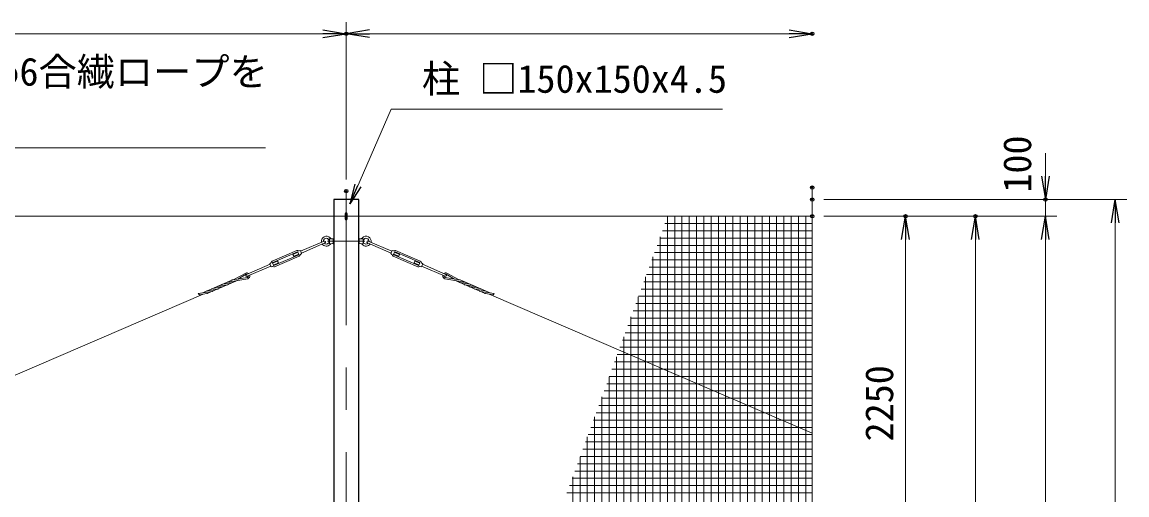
# Model space of a CAD drawing. Units: millimetres, scale not verified. Extents: x -14700 to 14700, y -10395 to 10395.
# Drawn here: x -3592 to 3046, y 2919 to 5760 of the extents above; entities that cross this region are included whole.
import ezdxf
from ezdxf.enums import TextEntityAlignment as Align

# ---------------------------------------------------------------- set-up
doc = ezdxf.new("R2010")
doc.units = ezdxf.units.MM
doc.header["$LTSCALE"] = 40
doc.header["$PDMODE"] = 32
doc.header["$PDSIZE"] = 20
doc.linetypes.add('USER1', pattern=[50.8, 31.75, -6.35, 6.35, -6.35])
for name, color, linetype, lineweight in [('0-1_D-STR1', 1, 'Continuous', 25), ('0-2_D-BMK', 2, 'USER1', 13), ('0-3_D-STR3', 3, 'Continuous', 13), ('0-5_D-STR-DIM', 7, 'Continuous', 13), ('0-8_D-STR-TXT', 7, 'Continuous', 13), ('0-9_D-STR2', 7, 'Continuous', 13)]:
    doc.layers.add(name, color=color, linetype=linetype, lineweight=lineweight)
doc.layers.add('0-6_0', color=7, linetype='Continuous')
doc.layers.add('0-7_Defpoints', color=8, linetype='Continuous')
doc.styles.add('ＭＳ ゴシック', font='')
doc.styles.get('ＭＳ ゴシック').set_extended_font_data('MS Gothic')

# ---------------------------------------------------------------- blocks, each defined once
blk = doc.blocks.new('_Open')
at = {"layer": '0-6_0'}
blk.add_line((-40, 6.67), (0, 0), dxfattribs=at)
blk.add_lwpolyline([(-40, -6.67), (0, 0), (-40, 0)], dxfattribs=at)

msp = doc.modelspace()

# ---------------------------------------------------------------- linework, layer by layer
at = {"layer": '0-1_D-STR1'}
msp.add_lwpolyline([(-1569.24, 4693.74), (-1719.24, 4693.74), (-1719.24, -2106.26), (-1569.24, -2106.26)], close=True, dxfattribs=at)
at = {"layer": '0-2_D-BMK'}
for p, q in [((-1644.24, -2157.26), (-1644.24, 4744.74)), ((-1756.74, 4443.74), (-1531.74, 4443.74))]:
    msp.add_line(p, q, dxfattribs=at)
at = {"layer": '0-3_D-STR3'}
for p, q in [((-10862.55, 4593.74), (1155.76, 4593.74)), ((-1650.24, 4610.74), (-1650.24, 4576.74)), ((-1638.24, 4610.74), (-1638.24, 4576.74)), ((-1745.02, 4457.24), (-1748.46, 4451.74)), ((-1748.46, 4451.74), (-1748.46, 4435.74)), ((-1722.02, 4458.74), (-1745.02, 4457.24)), ((-1745.02, 4457.24), (-1745.02, 4443.74)), ((-1722.02, 4458.74), (-1722.02, 4428.74)), ((-1722.02, 4451.74), (-1719.24, 4451.74)), ((-1566.46, 4451.74), (-1569.24, 4451.74)), ((-1566.46, 4458.74), (-1543.46, 4457.24)), ((-1566.46, 4458.74), (-1566.46, 4428.74)), ((-1543.46, 4457.24), (-1543.46, 4443.74)), ((-1543.46, 4457.24), (-1540.02, 4451.74)), ((-1540.02, 4451.74), (-1540.02, 4435.74)), ((-1940.6, 4387.33), (-2089.4, 4323.27)), ((-1919.98, 4387.49), (-1927.81, 4385.94)), ((-1912.08, 4369.12), (-1919.98, 4387.49)), ((-1776.96, 4444.71), (-1918.4, 4383.82)), ((-1772.21, 4433.69), (-1913.66, 4372.79)), ((-1745.02, 4430.24), (-1748.46, 4435.74)), ((-1745.02, 4430.24), (-1745.02, 4443.74)), ((-1722.02, 4428.74), (-1745.02, 4430.24)), ((-1722.02, 4435.74), (-1719.24, 4435.74)), ((-1566.46, 4435.74), (-1569.24, 4435.74)), ((-1566.46, 4428.74), (-1543.46, 4430.24)), ((-1543.46, 4430.24), (-1543.46, 4443.74)), ((-1543.46, 4430.24), (-1540.02, 4435.74)), ((-1516.27, 4433.69), (-1374.82, 4372.79)), ((-1511.52, 4444.71), (-1370.07, 4383.82)), ((-1376.4, 4369.12), (-1368.49, 4387.49)), ((-1368.49, 4387.49), (-1360.67, 4385.94)), ((-1347.88, 4387.33), (-1199.08, 4323.27)), ((-2056.18, 4324.5), (-2086.49, 4311.46)), ((-1937.24, 4379.52), (-2086.04, 4315.46)), ((-1929.73, 4362.07), (-2078.52, 4298.01)), ((-1926.36, 4354.26), (-2075.16, 4290.2)), ((-2051.43, 4313.48), (-2056.18, 4324.5)), ((-1934.02, 4377.09), (-1964.33, 4364.05)), ((-1928.68, 4364.69), (-1934.61, 4378.47)), ((-1912.08, 4369.12), (-1918.58, 4364.5)), ((-1376.4, 4369.12), (-1369.9, 4364.5)), ((-1362.11, 4354.26), (-1213.31, 4290.2)), ((-1359.8, 4364.69), (-1353.87, 4378.47)), ((-1358.75, 4362.07), (-1209.95, 4298.01)), ((-1354.46, 4377.09), (-1324.15, 4364.05)), ((-1351.24, 4379.52), (-1202.44, 4315.46)), ((-1237.04, 4313.48), (-1232.3, 4324.5)), ((-1232.3, 4324.5), (-1201.99, 4311.46)), ((-2248.25, 4252.03), (-2318.73, 4212.61)), ((-2102.1, 4304.73), (-2243.55, 4243.84)), ((-2097.36, 4293.71), (-2238.81, 4232.82)), ((-2095.78, 4290.04), (-2087.95, 4291.59)), ((-2081.15, 4299.06), (-2087.08, 4312.83)), ((-2051.43, 4313.48), (-2081.74, 4300.43)), ((-1237.04, 4313.48), (-1206.73, 4300.43)), ((-1207.33, 4299.06), (-1201.39, 4312.83)), ((-1192.7, 4290.04), (-1200.53, 4291.59)), ((-1191.12, 4293.71), (-1049.67, 4232.82)), ((-1186.37, 4304.73), (-1044.92, 4243.84)), ((-1040.23, 4252.03), (-969.74, 4212.61)), ((-2512.16, 4132.06), (-2332.34, 4209.47)), ((-2474.76, 4130.78), (-2294.08, 4208.57)), ((-2358.75, 4181.68), (-2416.96, 4172.08)), ((-2328.22, 4194.83), (-2386.43, 4185.23)), ((-2236.29, 4218.1), (-2355.89, 4198.37)), ((-2238.28, 4225.88), (-2325.36, 4211.51)), ((-2244.88, 4244.74), (-2295.49, 4216.44)), ((-1052.19, 4218.1), (-932.58, 4198.37)), ((-1050.19, 4225.88), (-963.11, 4211.51)), ((-1043.59, 4244.74), (-992.99, 4216.44)), ((-813.72, 4130.78), (-994.4, 4208.57)), ((-960.25, 4194.83), (-902.05, 4185.23)), ((-776.31, 4132.06), (-956.13, 4209.47)), ((-929.72, 4181.68), (-871.52, 4172.08)), ((-11265.09, 353.58), (-2503.59, 4125.36)), ((-2450.35, 4142.25), (-2533.52, 4128.54)), ((-2480.88, 4129.11), (-2526.3, 4121.62)), ((-2419.82, 4155.4), (-2478.02, 4145.8)), ((-2389.28, 4168.54), (-2447.49, 4158.94)), ((-899.19, 4168.54), (-840.99, 4158.94)), ((-868.66, 4155.4), (-810.46, 4145.8)), ((-838.13, 4142.25), (-754.96, 4128.54)), ((-807.6, 4129.11), (-762.18, 4121.62)), ((1155.76, 3289.92), (-784.89, 4125.36))]:
    msp.add_line(p, q, dxfattribs=at)
for points in [[(-1929.27, 4366.07), (-1959.58, 4353.02), (-1964.33, 4364.05)], [(-1359.2, 4366.07), (-1328.89, 4353.02), (-1324.15, 4364.05)], [(-2095.78, 4290.04), (-2103.69, 4308.41), (-2097.18, 4313.03)], [(-1192.7, 4290.04), (-1184.79, 4308.41), (-1191.29, 4313.03)]]:
    msp.add_lwpolyline(points, dxfattribs=at)
for centre, radius, start, end in [((-1644.24, 4610.74), 6, 0, 180), ((-1644.24, 4576.74), 6, 180, 0), ((-1764.02, 4443.74), 30, 40.33299, 191.75466), ((-1764.02, 4443.74), 17.5, 27.20289, 183.24058), ((-1730.48, 4472.22), 14, 220.33299, 273.7314), ((-1558, 4472.22), 14, 266.2686, 319.66701), ((-1524.46, 4443.74), 30, 348.24534, 139.66701), ((-1524.46, 4443.74), 17.5, 356.75942, 152.79711), ((-1936.45, 4377.68), 10.5, 57.17274, 113.29162), ((-1928.59, 4389.87), 4, 237.17274, 281.19237), ((-1764.02, 4443.74), 30, 214.82858, 319.66701), ((-1774.58, 4439.2), 6, 293.29162, 113.29162), ((-1764.02, 4443.74), 17.5, 223.34266, 332.79711), ((-1730.48, 4415.27), 14, 86.2686, 139.66701), ((-1730.48, 4415.27), 14, 86.2686, 139.66701), ((-1558, 4415.27), 14, 40.33299, 93.7314), ((-1558, 4415.27), 14, 40.33299, 93.7314), ((-1524.46, 4443.74), 30, 220.33299, 325.17142), ((-1524.46, 4443.74), 17.5, 207.20289, 316.65734), ((-1513.89, 4439.2), 6, 66.70838, 246.70838), ((-1359.89, 4389.87), 4, 258.80763, 302.82726), ((-1352.03, 4377.68), 10.5, 66.70838, 122.82726), ((-2099.5, 4316.29), 4, 305.39087, 349.41051), ((-2085.25, 4313.62), 10.5, 113.29162, 169.41051), ((-2085.25, 4313.62), 2, 113.29162, 203.29162), ((-1936.45, 4377.68), 2, 23.29162, 113.29162), ((-1930.52, 4363.9), 2, 293.29162, 23.29162), ((-1930.52, 4363.9), 10.5, 293.29162, 349.41051), ((-1916.26, 4361.24), 4, 125.39087, 169.41051), ((-1372.21, 4361.24), 4, 10.58949, 54.60913), ((-1357.96, 4363.9), 10.5, 190.58949, 246.70838), ((-1357.96, 4363.9), 2, 156.70838, 246.70838), ((-1352.03, 4377.68), 2, 66.70838, 156.70838), ((-1203.23, 4313.62), 2, 336.70838, 66.70838), ((-1203.23, 4313.62), 10.5, 10.58949, 66.70838), ((-1188.98, 4316.29), 4, 190.58949, 234.60913), ((-2241.88, 4235.21), 18, 51.80218, 110.46666), ((-2087.17, 4287.66), 4, 57.17274, 101.19237), ((-2079.31, 4299.85), 10.5, 237.17274, 293.29162), ((-2079.31, 4299.85), 2, 203.29162, 293.29162), ((-1209.16, 4299.85), 10.5, 246.70838, 302.82726), ((-1209.16, 4299.85), 2, 246.70838, 336.70838), ((-1201.3, 4287.66), 4, 78.80763, 122.82726), ((-1046.59, 4235.21), 18, 69.53334, 128.19782), ((-2381.54, 4155.63), 30, 99.36526, 113.29162), ((-2351.01, 4168.77), 30, 99.36526, 113.29162), ((-2363.64, 4211.28), 30, 279.36517, 293.29162), ((-2320.48, 4181.91), 30, 99.36526, 113.29162), ((-2333.1, 4224.43), 30, 279.36517, 293.29162), ((-2241.18, 4238.33), 6, 113.29162, 293.29162), ((-2241.88, 4235.21), 10, 82.51596, 107.46618), ((-2241.88, 4235.21), 10, 291.1019, 3.36404), ((-2241.88, 4235.21), 18, 288.1159, 11.65843), ((-1046.59, 4235.21), 18, 168.34157, 251.8841), ((-1046.59, 4235.21), 10, 176.63596, 248.8981), ((-1047.3, 4238.33), 6, 246.70838, 66.70838), ((-1046.59, 4235.21), 10, 72.53382, 97.48404), ((-955.37, 4224.43), 30, 246.70838, 260.63483), ((-967.99, 4181.91), 30, 66.70838, 80.63474), ((-924.84, 4211.28), 30, 246.70838, 260.63483), ((-937.46, 4168.77), 30, 66.70838, 80.63474), ((-906.93, 4155.63), 30, 66.70838, 80.63474), ((-2480.85, 4176.3), 71.11, 222.20575, 230.26989), ((-2473.14, 4116.2), 30, 99.36526, 113.29162), ((-2485.76, 4158.71), 30, 279.36517, 293.29162), ((-2442.61, 4129.34), 30, 99.36526, 113.29162), ((-2455.23, 4171.85), 30, 279.36517, 293.29162), ((-2412.07, 4142.48), 30, 99.36526, 113.29162), ((-2424.7, 4185), 30, 279.36517, 293.29162), ((-2394.17, 4198.14), 30, 279.36517, 293.29162), ((-894.31, 4198.14), 30, 246.70838, 260.63483), ((-863.78, 4185), 30, 246.70838, 260.63483), ((-876.4, 4142.48), 30, 66.70838, 80.63474), ((-833.25, 4171.85), 30, 246.70838, 260.63483), ((-845.87, 4129.34), 30, 66.70838, 80.63474), ((-802.72, 4158.71), 30, 246.70838, 260.63483), ((-815.34, 4116.2), 30, 66.70838, 80.63474), ((-807.63, 4176.3), 71.11, 309.73011, 317.79425)]:
    msp.add_arc(centre, radius, start, end, dxfattribs=at)
at = {"layer": '0-5_D-STR-DIM'}
for p, q in [((-1644.24, 4814.74), (-1644.24, 5760.48)), ((-1644.24, 4814.74), (-1644.24, 5760.48)), ((-11504.24, 5690.48), (-1784.24, 5690.48)), ((-1504.24, 5690.48), (1015.76, 5690.48)), ((2555.76, 4833.74), (2555.76, 4973.74)), ((1155.76, 2395.05), (1155.76, 4766.15)), ((1225.76, 4693.74), (2625.76, 4693.74)), ((1225.76, 4693.74), (3045.76, 4693.74)), ((2555.76, 4593.74), (2555.76, 4693.74)), ((1225.76, 4593.74), (1785.76, 4593.74)), ((1225.76, 4593.74), (2205.76, 4593.74)), ((1225.76, 4593.74), (2625.76, 4593.74)), ((1225.76, 4593.74), (2625.76, 4593.74)), ((2975.76, 4553.74), (2975.76, -1966.26)), ((1715.76, 2483.74), (1715.76, 4453.74)), ((2135.76, 233.74), (2135.76, 4453.74)), ((2555.76, 4453.74), (2555.76, -1266.26)), ((2555.76, 4453.74), (2555.76, 4313.74))]:
    msp.add_line(p, q, dxfattribs=at)
at = {"layer": '0-7_Defpoints'}
for p in [(-1644.24, 5690.48), (1155.76, 5690.48), (-1644.24, 4744.74), (1155.76, 4766.15), (1155.76, 4693.74), (2555.76, 4693.74), (1155.76, 4593.74), (1715.76, 4593.74), (2135.76, 4593.74)]:
    msp.add_point(p, dxfattribs=at)
at = {"layer": '0-8_D-STR-TXT'}
for points in [[(616.35, 5237.54), (-1374.96, 5237.54), (-1621.55, 4670.81)], [(-2129.07, 5005.55), (-7170.88, 5005.55), (-7288.09, 4595.67)]]:
    msp.add_lwpolyline(points, dxfattribs=at)
at = {"layer": '0-9_D-STR2'}
for p, q in [((285.19, 93.74), (285.19, 4589.65)), ((286.67, 4593.72), (1155.76, 4593.72)), ((328.94, 93.74), (328.94, 4593.74)), ((372.69, 93.74), (372.69, 4593.74)), ((416.44, 93.74), (416.44, 4593.74)), ((460.19, 93.74), (460.19, 4593.74)), ((503.94, 93.74), (503.94, 4593.74)), ((547.69, 93.74), (547.69, 4593.74)), ((591.44, 93.74), (591.44, 4593.74)), ((635.19, 93.74), (635.19, 4593.74)), ((678.94, 93.74), (678.94, 4593.74)), ((722.69, 93.74), (722.69, 4593.74)), ((766.44, 93.74), (766.44, 4593.74)), ((810.19, 93.74), (810.19, 4593.74)), ((853.94, 93.74), (853.94, 4593.74)), ((897.69, 93.74), (897.69, 4593.74)), ((941.44, 93.74), (941.44, 4593.74)), ((985.19, 93.74), (985.19, 4593.74)), ((1028.94, 93.74), (1028.94, 4593.74)), ((1072.69, 93.74), (1072.69, 4593.74)), ((1116.44, 2329.43), (1116.44, 4593.74)), ((270.74, 4549.97), (1155.76, 4549.97)), ((238.9, 4462.47), (1155.76, 4462.47)), ((241.44, 93.74), (241.44, 4469.45)), ((254.82, 4506.22), (1155.76, 4506.22)), ((222.97, 4418.72), (1155.76, 4418.72)), ((191.13, 4331.22), (1155.76, 4331.22)), ((197.69, 93.74), (197.69, 4349.25)), ((207.05, 4374.97), (1155.76, 4374.97)), ((175.2, 4287.47), (1155.76, 4287.47)), ((143.36, 4199.97), (1155.76, 4199.97)), ((153.94, 93.74), (153.94, 4229.05)), ((159.28, 4243.72), (1155.76, 4243.72)), ((127.43, 4156.22), (1155.76, 4156.22)), ((95.58, 4068.72), (1155.76, 4068.72)), ((110.19, 93.74), (110.19, 4108.85)), ((111.51, 4112.47), (1155.76, 4112.47)), ((66.44, 93.74), (66.44, 3988.64)), ((79.66, 4024.97), (1155.76, 4024.97)), ((47.81, 3937.47), (1155.76, 3937.47)), ((63.74, 3981.22), (1155.76, 3981.22)), ((15.97, 3849.97), (1155.76, 3849.97)), ((22.69, 93.74), (22.69, 3868.44)), ((31.89, 3893.72), (1155.76, 3893.72)), ((0.04, 3806.22), (1155.76, 3806.22)), ((-31.81, 3718.72), (1155.76, 3718.72)), ((-21.06, 93.74), (-21.06, 3748.24)), ((-15.88, 3762.47), (1155.76, 3762.47)), ((-47.73, 3674.97), (1155.76, 3674.97)), ((-79.58, 3587.47), (1155.76, 3587.47)), ((-64.81, 93.74), (-64.81, 3628.04)), ((-63.65, 3631.22), (1155.76, 3631.22)), ((-95.5, 3543.72), (1155.76, 3543.72)), ((-127.35, 3456.22), (1155.76, 3456.22)), ((-111.42, 3499.97), (1155.76, 3499.97)), ((-108.56, 93.74), (-108.56, 3507.84)), ((-152.31, 93.74), (-152.31, 3387.63)), ((-143.27, 3412.47), (1155.76, 3412.47)), ((-175.12, 3324.97), (1155.76, 3324.97)), ((-159.19, 3368.72), (1155.76, 3368.72)), ((-196.06, 93.74), (-196.06, 3267.43)), ((-191.04, 3281.22), (1155.76, 3281.22)), ((-222.89, 3193.72), (1155.76, 3193.72)), ((-206.97, 3237.47), (1155.76, 3237.47)), ((-239.81, 93.74), (-239.81, 3147.23)), ((-238.81, 3149.97), (1155.76, 3149.97)), ((-270.66, 3062.47), (1155.76, 3062.47)), ((-254.74, 3106.22), (1155.76, 3106.22)), ((-286.58, 3018.72), (1155.76, 3018.72)), ((-283.56, 93.74), (-283.56, 3027.03)), ((-318.43, 2931.22), (1155.76, 2931.22)), ((-302.51, 2974.97), (1155.76, 2974.97))]:
    msp.add_line(p, q, dxfattribs=at)

# ---------------------------------------------------------------- block references
at = {"layer": '0-5_D-STR-DIM', "xscale": 3.5, "yscale": 3.5}
for p in [(-1644.24, 5690.48), (1155.76, 5690.48)]:
    msp.add_blockref('_Open', p, dxfattribs=at)
for p, rotation in [((-1644.24, 5690.48), 180), ((2555.76, 4693.74), 270), ((2975.76, 4693.74), 90), ((1715.76, 4593.74), 90), ((2135.76, 4593.74), 90), ((2555.76, 4593.74), 90), ((2555.76, 4593.74), 90)]:
    msp.add_blockref('_Open', p, dxfattribs=dict(at, rotation=rotation))
at = {"layer": '0-8_D-STR-TXT', "xscale": 3, "yscale": 3, "rotation": 246.48485}
msp.add_blockref('_Open', (-1622.35, 4668.98), dxfattribs=at)

# ---------------------------------------------------------------- texts
at = {"layer": '0-5_D-STR-DIM', "style": 'ＭＳ ゴシック'}
for s, p in [('100', (2521.18, 4735.67)), ('2250', (1692.14, 3240.37))]:
    msp.add_text(s, height=168.3, rotation=90, dxfattribs=at).set_placement(p, align=Align.BOTTOM_LEFT)
at = {"layer": '0-8_D-STR-TXT', "style": 'ＭＳ ゴシック'}
for s, p in [('めっき鋼ヨリ線とネット端部のφ6合繊ロープを', (-6995.32, 5327.9)), ('柱 □150x150x4.5', (-1189.62, 5285.14))]:
    msp.add_text(s, height=168.3, dxfattribs=at).set_placement(p, align=Align.BOTTOM_LEFT)

doc.saveas('drawing.dxf')
